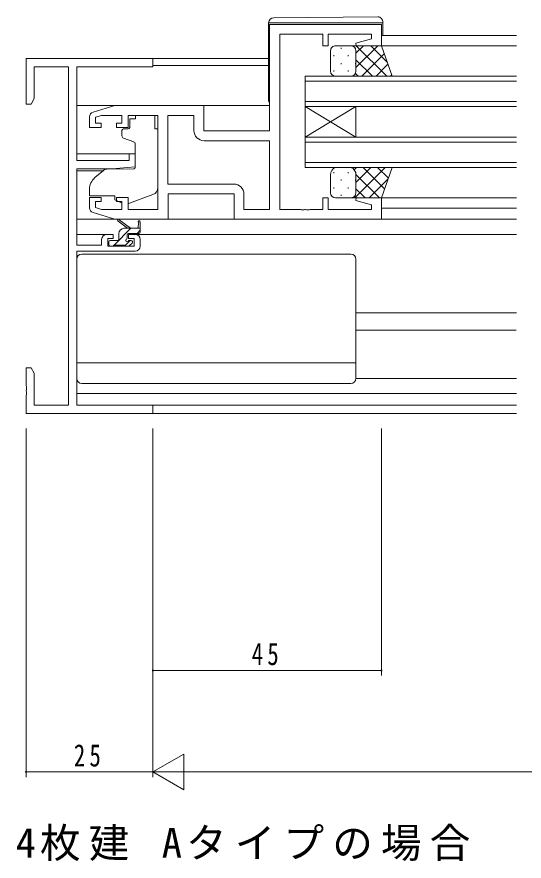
# Model space of a CAD drawing. Units: millimetres, scale not verified. Extents: x -567 to 567, y -403 to 403.
# Drawn here: x -114.5 to -14.6, y -101.5 to 65 of the extents above; entities that cross this region are included whole.
import ezdxf

# ---------------------------------------------------------------- set-up
doc = ezdxf.new("R2010")
doc.units = ezdxf.units.MM
doc.header["$LTSCALE"] = 2
doc.layers.add('0-2_USER1', color=7, linetype='Continuous')
for name, color, linetype, lineweight in [('0-3_YKK_11', 7, 'Continuous', 18), ('0-4_YKK_12', 2, 'Continuous', 18), ('0-5_YKK_13', 4, 'Continuous', 18), ('0-6_YKK_D', 6, 'Continuous', 18)]:
    doc.layers.add(name, color=color, linetype=linetype, lineweight=lineweight)
doc.styles.add('ＭＳ ゴシック', font='')
doc.styles.get('ＭＳ ゴシック').set_extended_font_data('MS Gothic')

msp = doc.modelspace()

# ---------------------------------------------------------------- linework, layer by layer
at = {"layer": '0-3_YKK_11'}
for p, q in [((-42.726, 63.515), (-64.726, 63.515)), ((-64.726, 63.515), (-64.726, 42.515)), ((-42.726, 59.315), (-42.726, 63.515)), ((-62.726, 61.585), (-54.226, 61.585)), ((-62.726, 27.045), (-62.726, 61.585)), ((-54.226, 61.585), (-54.226, 59.315)), ((-53.226, 59.315), (-53.226, 61.585)), ((-44.656, 60.668), (-47.755, 59.837)), ((-54.226, 59.315), (-53.226, 59.315)), ((-87.726, 56.815), (-112.726, 56.815)), ((-87.726, 55.185), (-87.726, 56.815)), ((-111.096, 55.185), (-104.356, 55.185)), ((-104.356, 55.185), (-104.356, -11.555)), ((-102.726, 36.715), (-102.726, 55.185)), ((-102.726, 55.185), (-87.726, 55.185)), ((-95.226, 47.515), (-99.513, 46.229)), ((-77.726, 47.515), (-95.226, 47.515)), ((-77.726, 42.515), (-77.726, 47.515)), ((-100.226, 45.271), (-100.226, 43.215)), ((-99.026, 44.015), (-99.026, 45.227)), ((-93.826, 45.585), (-93.826, 44.015)), ((-92.626, 43.215), (-92.626, 45.585)), ((-92.626, 45.585), (-86.726, 45.585)), ((-86.726, 45.585), (-86.726, 27.045)), ((-79.656, 45.585), (-84.796, 45.585)), ((-84.796, 45.585), (-84.796, 32.045)), ((-84.796, 45.585), (-84.796, 32.045)), ((-79.656, 42.585), (-79.656, 45.585)), ((-64.726, 42.515), (-77.726, 42.515)), ((-64.726, 40.585), (-77.656, 40.585)), ((-64.726, 27.045), (-64.726, 40.585)), ((-92.426, 36.715), (-102.726, 36.715)), ((-102.726, 35.015), (-95.726, 35.015)), ((-102.726, 20.015), (-102.726, 35.015)), ((-84.796, 32.045), (-71.796, 32.045)), ((-84.726, 30.115), (-71.726, 30.115)), ((-84.726, 25.115), (-84.726, 30.115)), ((-71.726, 30.115), (-71.726, 25.115)), ((-69.796, 30.045), (-69.796, 27.045)), ((-100.226, 29.415), (-100.226, 27.359)), ((-99.026, 27.404), (-99.026, 28.615)), ((-93.826, 28.615), (-93.826, 27.045)), ((-92.626, 27.045), (-92.626, 29.415)), ((-53.226, 29.315), (-54.226, 29.315)), ((-54.226, 29.315), (-54.226, 27.045)), ((-53.226, 27.045), (-53.226, 29.315)), ((-47.755, 28.793), (-44.656, 27.962)), ((-42.726, 25.115), (-42.726, 29.315)), ((-97.831, 27.045), (-99.026, 27.404)), ((-93.826, 27.045), (-97.831, 27.045)), ((-86.726, 27.045), (-92.626, 27.045)), ((-69.796, 27.045), (-64.726, 27.045)), ((-58.684, 27.045), (-62.726, 27.045)), ((-99.513, 26.401), (-95.226, 25.115)), ((-95.226, 25.115), (-84.726, 25.115)), ((-71.726, 25.115), (-42.726, 25.115)), ((-95.526, 22.115), (-96.826, 22.115)), ((-95.526, 21.315), (-95.526, 22.115)), ((-96.626, 19.815), (-96.626, 21.315)), ((-96.626, 21.315), (-95.526, 21.315)), ((-90.226, 19.815), (-90.226, 21.115)), ((-102.726, 18.815), (-91.226, 18.815)), ((-102.726, -11.555), (-102.726, 18.815)), ((-91.426, 19.815), (-96.626, 19.815)), ((-87.726, -11.555), (-102.726, -11.555)), ((-87.726, -13.185), (-87.726, -11.555)), ((-112.726, -13.185), (-87.726, -13.185))]:
    msp.add_line(p, q, dxfattribs=at)
for points in [[(-53.226, 61.585), (-44.656, 61.585), (-44.656, 60.668)], [(-47.755, 59.837), (-47.686, 59.315), (-42.726, 59.315)], [(-112.726, 56.815), (-112.726, 47.815), (-111.726, 47.815), (-111.096, 48.906), (-111.096, 55.185)], [(-99.026, 45.227), (-97.831, 45.585), (-93.826, 45.585)], [(-100.226, 43.215), (-97.926, 43.215), (-97.926, 44.015), (-99.026, 44.015)], [(-93.826, 44.015), (-94.926, 44.015), (-94.926, 43.215), (-92.626, 43.215)], [(-95.726, 35.015), (-91.226, 35.409), (-91.226, 38.015), (-92.426, 38.015), (-92.426, 36.715)], [(-99.026, 28.615), (-97.926, 28.615), (-97.926, 29.415), (-100.226, 29.415)], [(-92.626, 29.415), (-94.926, 29.415), (-94.926, 28.615), (-93.826, 28.615)], [(-42.726, 29.315), (-47.686, 29.315), (-47.755, 28.793)], [(-54.226, 27.045), (-56.768, 27.045), (-56.951, 26.925), (-57.501, 26.925), (-57.684, 27.045), (-57.768, 27.045), (-57.951, 26.925), (-58.501, 26.925), (-58.684, 27.045)], [(-44.656, 27.962), (-44.656, 27.045), (-53.226, 27.045)], [(-91.226, 22.115), (-92.526, 22.115), (-92.526, 21.315), (-91.426, 21.315), (-91.426, 19.815)], [(-97.826, 21.115), (-97.826, 20.015), (-102.726, 20.015)], [(-104.356, -11.555), (-111.096, -11.555), (-111.096, -5.276), (-111.726, -4.185), (-112.726, -4.185), (-112.726, -7.727), (-112.606, -7.91), (-112.606, -8.46), (-112.726, -8.643), (-112.726, -8.727), (-112.606, -8.91), (-112.606, -9.46), (-112.726, -9.643), (-112.726, -13.185)]]:
    msp.add_lwpolyline(points, dxfattribs=at)
for centre, radius, start, end in [((-99.226, 45.271), 1, 106.69926, 180.00004), ((-77.656, 42.585), 2, 180.00001, 269.99999), ((-71.796, 30.045), 2, 0.00001, 89.99999), ((-99.226, 27.359), 1, 179.99996, 253.30074), ((-96.826, 21.115), 1, 90.00001, 179.99999), ((-91.226, 21.115), 1, 0.00001, 89.99999), ((-91.226, 19.815), 1, 270.00001, 359.99999)]:
    msp.add_arc(centre, radius, start, end, dxfattribs=at)
at = {"layer": '0-4_YKK_12'}
for p, q in [((-42.726, 61.316), (-16.101, 61.315)), ((-43.815, 59.315), (-16.101, 59.315)), ((-88.026, 56.815), (-64.926, 56.815)), ((-87.726, 55.415), (-64.926, 55.415)), ((-57.726, 53.315), (-57.726, 47.315)), ((-16.101, 53.315), (-57.726, 53.315)), ((-57.726, 52.315), (-16.101, 52.315)), ((-16.101, 48.315), (-57.726, 48.315)), ((-102.726, 47.515), (-95.153, 47.515)), ((-78.226, 47.515), (-64.726, 47.515)), ((-57.726, 47.315), (-57.726, 41.315)), ((-57.726, 47.315), (-47.726, 41.315)), ((-57.726, 41.315), (-47.726, 47.315)), ((-57.726, 47.315), (-16.101, 47.315)), ((-47.726, 47.315), (-47.726, 41.315)), ((-57.726, 41.315), (-57.726, 35.315)), ((-16.101, 41.315), (-57.726, 41.315)), ((-57.726, 40.315), (-16.101, 40.315)), ((-102.726, 38.015), (-91.226, 38.015)), ((-16.101, 36.315), (-57.726, 36.315)), ((-57.726, 35.315), (-16.101, 35.315)), ((-102.726, 34.615), (-97.603, 34.615)), ((-43.226, 29.315), (-16.101, 29.316)), ((-42.726, 27.315), (-16.101, 27.316)), ((-43.226, 25.115), (-16.101, 25.115)), ((-102.726, 22.115), (-96.826, 22.115)), ((-91.226, 22.115), (-16.101, 22.115)), ((-47.726, 6.615), (-16.101, 6.615)), ((-47.726, 3.215), (-16.194, 3.215)), ((-102.726, -9.285), (-16.101, -9.285)), ((-102.426, -11.555), (-16.101, -11.555)), ((-88.026, -13.185), (-16.101, -13.185))]:
    msp.add_line(p, q, dxfattribs=at)
at = {"layer": '0-5_YKK_13'}
for p, q in [((-43.435, 65.003), (-63.935, 64.824)), ((-64.926, 63.815), (-64.926, 63.515)), ((-64.926, 48.515), (-64.926, 63.515)), ((-64.43, 63.815), (-42.93, 63.815)), ((-42.93, 63.815), (-42.426, 63.815)), ((-42.426, 63.815), (-42.426, 64.003)), ((-42.426, 63.515), (-42.426, 63.815)), ((-42.426, 63.515), (-42.426, 61.315)), ((-52.726, 54.315), (-52.726, 58.315)), ((-51.726, 59.315), (-48.726, 59.315)), ((-50.646, 58.895), (-50.646, 58.695)), ((-42.726, 59.315), (-48.726, 59.315)), ((-47.726, 54.994), (-43.405, 59.315)), ((-47.726, 57.822), (-46.233, 59.315)), ((-47.726, 58.315), (-47.726, 54.715)), ((-47.726, 58.315), (-47.726, 54.315)), ((-41.653, 53.315), (-47.653, 59.315)), ((-41.56, 56.051), (-44.825, 59.315)), ((-52.061, 57.48), (-52.061, 57.28)), ((-49.231, 57.48), (-49.231, 57.28)), ((-46.576, 53.315), (-42.16, 57.731)), ((-50.646, 55.865), (-50.646, 55.665)), ((-47.816, 55.865), (-47.816, 55.665)), ((-44.481, 53.315), (-47.726, 56.56)), ((-43.748, 53.315), (-41.416, 55.647)), ((-52.061, 54.45), (-52.061, 54.25)), ((-48.726, 53.315), (-51.726, 53.315)), ((-49.231, 54.45), (-49.231, 54.25)), ((-47.31, 53.315), (-47.842, 53.847)), ((-40.919, 53.315), (-40.672, 53.563)), ((-91.126, 45.585), (-91.126, 44.915)), ((-91.126, 45.585), (-87.326, 45.585)), ((-87.326, 45.585), (-87.326, 44.915)), ((-91.126, 44.915), (-92.296, 44.915)), ((-92.296, 43.915), (-92.296, 44.915)), ((-92.296, 43.915), (-92.296, 43.215)), ((-87.326, 43.915), (-87.326, 44.915)), ((-87.326, 42.915), (-87.326, 43.915)), ((-93.826, 42.615), (-93.826, 41.565)), ((-92.596, 42.915), (-93.526, 42.915)), ((-87.326, 42.915), (-86.726, 42.915)), ((-86.726, 31.36), (-86.726, 42.915)), ((-93.497, 41.095), (-91.497, 40.367)), ((-91.226, 39.919), (-91.226, 35.312)), ((-91.443, 35.013), (-96.829, 34.966)), ((-48.726, 35.315), (-51.726, 35.315)), ((-48.726, 35.315), (-40.583, 35.315)), ((-48.072, 34.849), (-47.606, 35.315)), ((-47.949, 29.315), (-41.949, 35.315)), ((-47.726, 32.366), (-44.777, 35.315)), ((-42.082, 31.117), (-46.28, 35.315)), ((-41.338, 33.201), (-43.452, 35.315)), ((-40.583, 35.315), (-42.726, 29.315)), ((-40.594, 35.285), (-40.624, 35.315)), ((-97.463, 34.732), (-99.154, 33.313)), ((-52.726, 33.815), (-52.726, 30.315)), ((-52.061, 34.18), (-52.061, 34.38)), ((-49.231, 34.18), (-49.231, 34.38)), ((-43.109, 29.315), (-47.726, 33.932)), ((-47.726, 30.315), (-47.726, 33.815)), ((-47.726, 30.315), (-47.726, 33.415)), ((-50.646, 32.765), (-50.646, 32.965)), ((-47.816, 32.765), (-47.816, 32.965)), ((-45.12, 29.315), (-41.396, 33.04)), ((-100.226, 31.015), (-100.226, 29.715)), ((-52.061, 31.15), (-52.061, 31.35)), ((-49.231, 31.15), (-49.231, 31.35)), ((-45.937, 29.315), (-47.726, 31.104)), ((-100.226, 29.715), (-95.226, 29.715)), ((-93.92, 28.309), (-95.226, 28.918)), ((-92.354, 28.275), (-87.717, 29.949)), ((-51.726, 29.315), (-48.726, 29.315)), ((-50.646, 29.735), (-50.646, 29.935)), ((-42.726, 29.315), (-48.726, 29.315)), ((-47.816, 29.9), (-47.816, 29.935)), ((-95.153, 25.115), (-102.726, 25.115)), ((-92.126, 23.315), (-94.344, 24.998)), ((-85.226, 25.115), (-71.226, 25.115)), ((-92.078, 23.315), (-95.378, 20.015)), ((-92.726, 23.315), (-94.545, 24.716)), ((-93.426, 23.315), (-90.226, 23.315)), ((-90.526, 24.441), (-90.725, 23.315)), ((-90.226, 22.615), (-90.226, 24.615)), ((-94.426, 21.215), (-94.426, 22.315)), ((-92.826, 21.376), (-92.826, 22.015)), ((-92.526, 22.315), (-90.526, 22.315)), ((-90.226, 22.922), (-90.833, 22.315)), ((-96.426, 20.615), (-96.426, 20.115)), ((-94.726, 20.915), (-96.126, 20.915)), ((-95.426, 20.015), (-93.326, 20.015)), ((-92.233, 20.915), (-93.271, 19.877)), ((-92.026, 20.915), (-92.365, 20.915)), ((-92.314, 19.903), (-91.814, 20.403)), ((-96.126, 19.815), (-95.626, 19.815)), ((-95.434, 19.96), (-95.571, 19.823)), ((-93.126, 19.815), (-92.526, 19.815)), ((-102.726, -6.285), (-102.726, 17.215)), ((-101.726, 18.215), (-48.726, 18.215)), ((-47.726, -6.285), (-47.726, 17.215)), ((-102.726, -3.245), (-47.726, -3.245)), ((-16.101, -6.285), (-47.726, -6.285)), ((-101.726, -7.285), (-48.726, -7.285))]:
    msp.add_line(p, q, dxfattribs=at)
for points in [[(-64.926, 63.824), (-64.926, 63.815), (-64.43, 63.815)], [(-48.726, 53.315), (-40.583, 53.315), (-42.726, 59.315)], [(-95.226, 29.715), (-95.226, 29.415), (-95.226, 28.918)]]:
    msp.add_lwpolyline(points, dxfattribs=at)
for centre, radius, start, end in [((-43.426, 64.003), 1, 0, 90.5), ((-63.926, 63.824), 1, 90.5, 180), ((-51.726, 58.315), 1, 89.9999, 179.9999), ((-48.726, 58.315), 1, 359.9999, 89.9999), ((-51.726, 54.315), 1, 179.9999, 269.9999), ((-48.726, 54.315), 1, 269.9999, 359.9999), ((-64.426, 48.515), 0.5, 180, 233.13017), ((-93.526, 42.615), 0.3, 90, 180), ((-92.596, 43.215), 0.3, 270, 0), ((-93.326, 41.565), 0.5, 180, 250), ((-91.726, 39.919), 0.5, 0, 70), ((-96.82, 33.966), 1, 90.5, 130), ((-91.526, 35.312), 0.3, 270.5, 0), ((-51.194, 33.877), 1.534, 110.30881, 182.3117), ((-49.258, 33.877), 1.534, 357.68843, 69.69136), ((-97.226, 31.015), 3, 130, 180), ((-88.226, 31.36), 1.5, 289.85326, 0), ((-51.726, 30.315), 1, 180.0001, 270.0001), ((-48.726, 30.315), 1, 270.0001, 0.0001), ((-93.497, 29.215), 1, 245, 250.79704), ((-92.694, 29.215), 1, 273.88684, 289.85326), ((-94.526, 24.915), 0.2, 24.41711, 264.41711), ((-93.426, 22.315), 1, 90, 180), ((-90.426, 24.615), 0.2, 360, 240), ((-92.526, 22.015), 0.3, 90, 180), ((-90.526, 22.615), 0.3, 270, 360), ((-96.126, 20.615), 0.3, 90, 180), ((-96.126, 20.115), 0.3, 180, 270), ((-95.626, 20.015), 0.2, 270, 360), ((-94.726, 21.215), 0.3, 270, 360), ((-93.126, 20.015), 0.2, 180, 270), ((-92.826, 20.915), 0.25, 123.05573, 326.94427), ((-93.126, 21.376), 0.3, 303.05573, 360), ((-92.365, 20.615), 0.3, 90, 146.94427), ((-92.026, 20.615), 0.3, 315, 90), ((-92.526, 20.115), 0.3, 270, 315), ((-101.726, 17.215), 1, 90, 180), ((-48.726, 17.215), 1, 0, 90), ((-101.726, -6.285), 1, 180, 270), ((-48.726, -6.285), 1, 270, 0)]:
    msp.add_arc(centre, radius, start, end, dxfattribs=at)
at = {"layer": '0-6_YKK_D'}
for p, q in [((-112.726, -16.185), (-112.726, -84.882)), ((-87.726, -16.185), (-87.726, -84.882)), ((-87.726, -16.185), (-87.726, -84.882)), ((-87.726, -16.185), (-87.726, -64.882)), ((-42.726, -16.185), (-42.726, -64.882)), ((-87.726, -63.882), (-42.726, -63.882)), ((-87.726, -83.882), (-81.664, -80.382)), ((-81.664, -87.382), (-81.664, -80.382)), ((-87.726, -83.882), (-112.726, -83.882)), ((-87.726, -83.882), (-81.664, -87.382)), ((-87.726, -83.882), (-75.602, -83.882)), ((-80.726, -83.882), (405.274, -83.882))]:
    msp.add_line(p, q, dxfattribs=at)
for centre, start, end in [((-87.726, -63.882), 0, 180), ((-87.726, -63.882), 180, 0), ((-42.726, -63.882), 0, 180), ((-42.726, -63.882), 180, 0), ((-112.726, -83.882), 0, 180), ((-112.726, -83.882), 180, 0)]:
    msp.add_arc(centre, 0.106, start, end, dxfattribs=at)

# ---------------------------------------------------------------- texts
at = {"layer": '0-2_USER1', "insert": (-114.761, -101.467), "char_height": 5.865, "attachment_point": 7, "style": 'ＭＳ ゴシック'}
msp.add_mtext('\\T1.2;4枚建\\~Aタイプの場合', dxfattribs=at)
at = {"layer": '0-6_YKK_D', "color": 7, "char_height": 4.399, "attachment_point": 7, "style": 'ＭＳ ゴシック'}
for s, insert in [('\\T1.37;\\W0.75;45', (-68.259, -62.882)), ('\\T1.37;\\W0.75;25', (-103.308, -82.882))]:
    msp.add_mtext(s, dxfattribs=dict(at, insert=insert))

doc.saveas('drawing.dxf')
